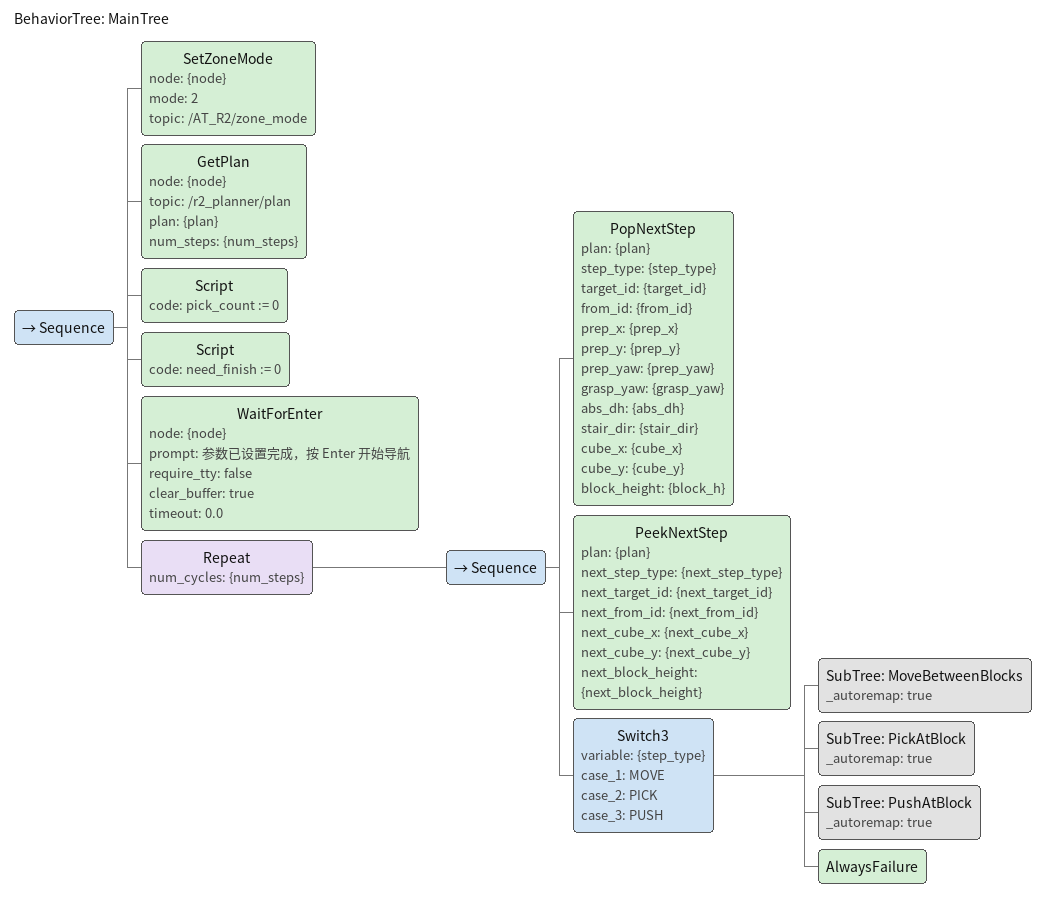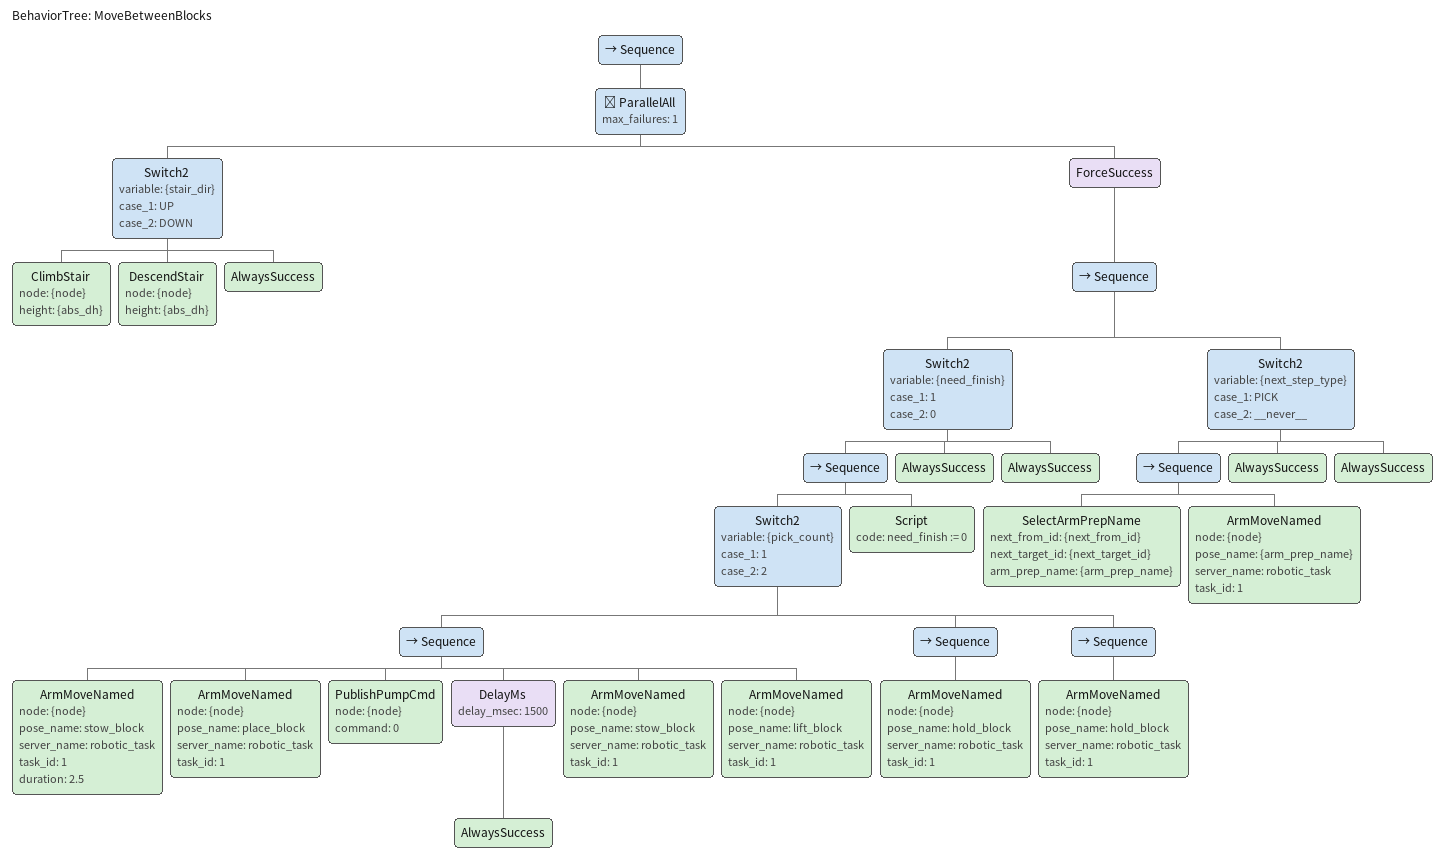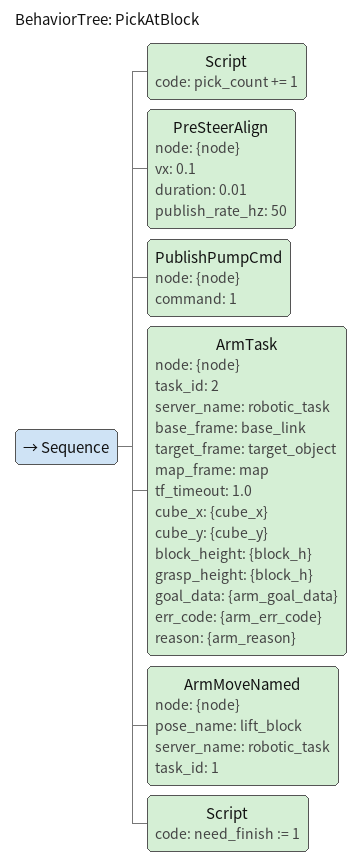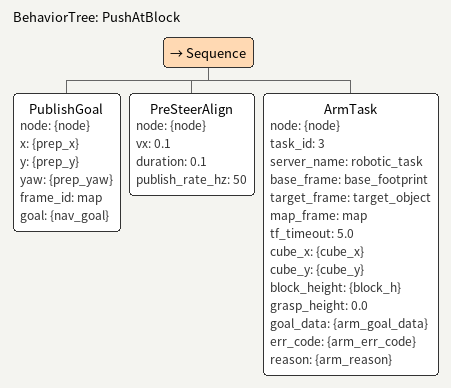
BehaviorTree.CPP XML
<?xml version="1.0"?>
<root BTCPP_format="4" main_tree_to_execute="MainTree">

  <!-- ================== 主树 ==================
       拆分版：抓后立即 lift_block 留在 PICK，其余收尾搬到紧跟的 MOVE 与楼梯并行。 -->
  <BehaviorTree ID="MainTree">
    <Sequence>
      <SetZoneMode node="{node}" mode="2" topic="/AT_R2/zone_mode"/>
      <GetPlan node="{node}"
               topic="/r2_planner/plan"
               plan="{plan}"
               num_steps="{num_steps}"/>

      <!-- PICK 计数器：第 1 块放到车上，第 2 块只举着 -->
      <Script code="pick_count := 0"/>
      <!-- 收尾标志：PICK 抓完置 1，下一个 MOVE 跑完剩余收尾后清 0 -->
      <Script code="need_finish := 0"/>

      <WaitForEnter node="{node}"
                    prompt="参数已设置完成，按 Enter 开始导航"
                    require_tty="false"
                    clear_buffer="true"
                    timeout="0.0"/>

      <Repeat num_cycles="{num_steps}">
        <Sequence>
          <PopNextStep plan="{plan}"
                       step_type="{step_type}"
                       target_id="{target_id}"
                       from_id="{from_id}"
                       prep_x="{prep_x}"
                       prep_y="{prep_y}"
                       prep_yaw="{prep_yaw}"
                       grasp_yaw="{grasp_yaw}"
                       abs_dh="{abs_dh}"
                       stair_dir="{stair_dir}"
                       cube_x="{cube_x}"
                       cube_y="{cube_y}"
                       block_height="{block_h}"/>

          <PeekNextStep plan="{plan}"
                        next_step_type="{next_step_type}"
                        next_target_id="{next_target_id}"
                        next_from_id="{next_from_id}"
                        next_cube_x="{next_cube_x}"
                        next_cube_y="{next_cube_y}"
                        next_block_height="{next_block_height}"/>

          <Switch3 variable="{step_type}"
                   case_1="MOVE"
                   case_2="PICK"
                   case_3="PUSH">
            <SubTree ID="MoveBetweenBlocks" _autoremap="true"/>
            <SubTree ID="PickAtBlock" _autoremap="true"/>
            <SubTree ID="PushAtBlock" _autoremap="true"/>
            <AlwaysFailure/>
          </Switch3>
        </Sequence>
      </Repeat>
    </Sequence>
  </BehaviorTree>

  <!-- ================== MOVE 子树 ==================
       楼梯腿与机械臂腿并行：
       - 楼梯腿：按 stair_dir 爬/下楼；
       - 机械臂腿：PICK 已立即 lift_block，这里做剩余收尾（放置/举着）+ 为下次 PICK 预备 -->
  <BehaviorTree ID="MoveBetweenBlocks">
    <Sequence>
      <ParallelAll max_failures="1">
        <!-- 楼梯腿 -->
        <Switch2 variable="{stair_dir}" case_1="UP" case_2="DOWN">
          <ClimbStair   node="{node}" height="{abs_dh}"/>
          <DescendStair node="{node}" height="{abs_dh}"/>
          <AlwaysSuccess/>
        </Switch2>

        <!-- 机械臂腿（兜底成功，不影响楼梯/MOVE 整体） -->
        <ForceSuccess>
          <Sequence>
            <!-- (1) 抓后剩余收尾：仅当上一步刚抓完(need_finish==1) -->
            <Switch2 variable="{need_finish}" case_1="1" case_2="0">
              <Sequence>
                <Switch2 variable="{pick_count}" case_1="1" case_2="2">
                  <!-- 第 1 块：放到车上（lift_block 已在 PICK 完成） -->
                  <Sequence>
                    <ArmMoveNamed node="{node}" pose_name="stow_block"  server_name="robotic_task" task_id="1" duration="2.5"/>
                    <ArmMoveNamed node="{node}" pose_name="place_block" server_name="robotic_task" task_id="1"/>
                    <PublishPumpCmd node="{node}" command="0"/>
                    <DelayMs delay_msec="1500">
                      <AlwaysSuccess/>
                    </DelayMs>
                    <ArmMoveNamed node="{node}" pose_name="stow_block"  server_name="robotic_task" task_id="1"/>
                    <ArmMoveNamed node="{node}" pose_name="lift_block"  server_name="robotic_task" task_id="1"/>
                  </Sequence>
                  <!-- 第 2 块：只举着 -->
                  <Sequence>
                    <ArmMoveNamed node="{node}" pose_name="hold_block"  server_name="robotic_task" task_id="1"/>
                  </Sequence>
                  <!-- default：兜底举着 -->
                  <Sequence>
                    <ArmMoveNamed node="{node}" pose_name="hold_block"  server_name="robotic_task" task_id="1"/>
                  </Sequence>
                </Switch2>
                <Script code="need_finish := 0"/>
              </Sequence>
              <AlwaysSuccess/>
              <AlwaysSuccess/>
            </Switch2>

            <!-- (2) 预备：下一步是 PICK 才把手臂摆到下一次抓取的预备姿势 -->
            <Switch2 variable="{next_step_type}" case_1="PICK" case_2="__never__">
              <Sequence>
                <SelectArmPrepName next_from_id="{next_from_id}"
                                   next_target_id="{next_target_id}"
                                   arm_prep_name="{arm_prep_name}"/>
                <ArmMoveNamed node="{node}"
                              pose_name="{arm_prep_name}"
                              server_name="robotic_task"
                              task_id="1"/>
              </Sequence>
              <AlwaysSuccess/>
              <AlwaysSuccess/>
            </Switch2>
          </Sequence>
        </ForceSuccess>
      </ParallelAll>
    </Sequence>
  </BehaviorTree>

  <BehaviorTree ID="PickAtBlock">
    <Sequence>
      <Script code="pick_count += 1"/>

      <PreSteerAlign node="{node}" vx="0.1" duration="0.01" publish_rate_hz="50"/>
      <PublishPumpCmd node="{node}" command="1"/>
      <ArmTask node="{node}"
               task_id="2"
               server_name="robotic_task"
               base_frame="base_link"
               target_frame="target_object"
               map_frame="map"
               tf_timeout="1.0"
               cube_x="{cube_x}"
               cube_y="{cube_y}"
               block_height="{block_h}"
               grasp_height="{block_h}"
               goal_data="{arm_goal_data}"
               err_code="{arm_err_code}"
               reason="{arm_reason}"/>

      <!-- 抓后立即抬起，确保移动安全；剩余收尾交给紧跟的 MOVE -->
      <ArmMoveNamed node="{node}" pose_name="lift_block" server_name="robotic_task" task_id="1"/>

      <Script code="need_finish := 1"/>
    </Sequence>
  </BehaviorTree>

  <!-- ================== PUSH 子树 ================== -->
  <BehaviorTree ID="PushAtBlock">
    <Sequence>
      <PublishGoal node="{node}"
                   x="{prep_x}" y="{prep_y}" yaw="{prep_yaw}"
                   frame_id="map"
                   goal="{nav_goal}"/>
      <PreSteerAlign node="{node}" vx="0.1" duration="0.1" publish_rate_hz="50"/>
      <ArmTask node="{node}"
               task_id="3"
               server_name="robotic_task"
               base_frame="base_footprint"
               target_frame="target_object"
               map_frame="map"
               tf_timeout="5.0"
               cube_x="{cube_x}"
               cube_y="{cube_y}"
               block_height="{block_h}"
               grasp_height="0.0"
               goal_data="{arm_goal_data}"
               err_code="{arm_err_code}"
               reason="{arm_reason}"/>
    </Sequence>
  </BehaviorTree>

</root>
